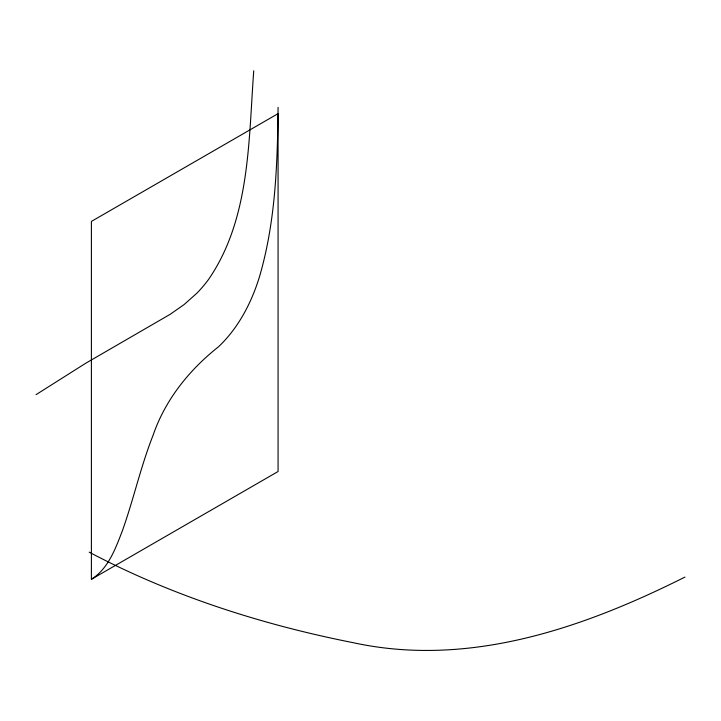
<?xml version="1.0" encoding="UTF-8"?>
<svg xmlns="http://www.w3.org/2000/svg" width="721" height="721" viewBox="0 0 721 721"><rect width="100%" height="100%" fill="white"/><g stroke="black" fill="none" stroke-linecap="round" stroke-linejoin="round"><path stroke-width="1.08" d="M278.072 107.357C277.477 164.316 275.557 222.221 259.335 277.225C251.323 303.072 238.399 327.857 218.634 346.666C189.29 369.873 165.244 399.677 153.032 435.403C140.748 466.523 133.592 499.32 122.372 530.8C115.495 548.582 108.348 568.662 91.396 579.296L91.396 221.419L278.072 113.639L278.072 471.516L91.396 579.296M253.747 70.793C248.493 141.136 250.187 219.247 208.351 279.721A81.987 47.334 -60 0 1 196.689 293.375L184.107 304.55L170.309 314.23L85.511 363.375L36.05 394.657M684.95 577.079C582.577 628.379 468.326 667.835 352.866 642.618C261.579 624.557 171.625 595.708 89.206 552.16"/></g></svg>
